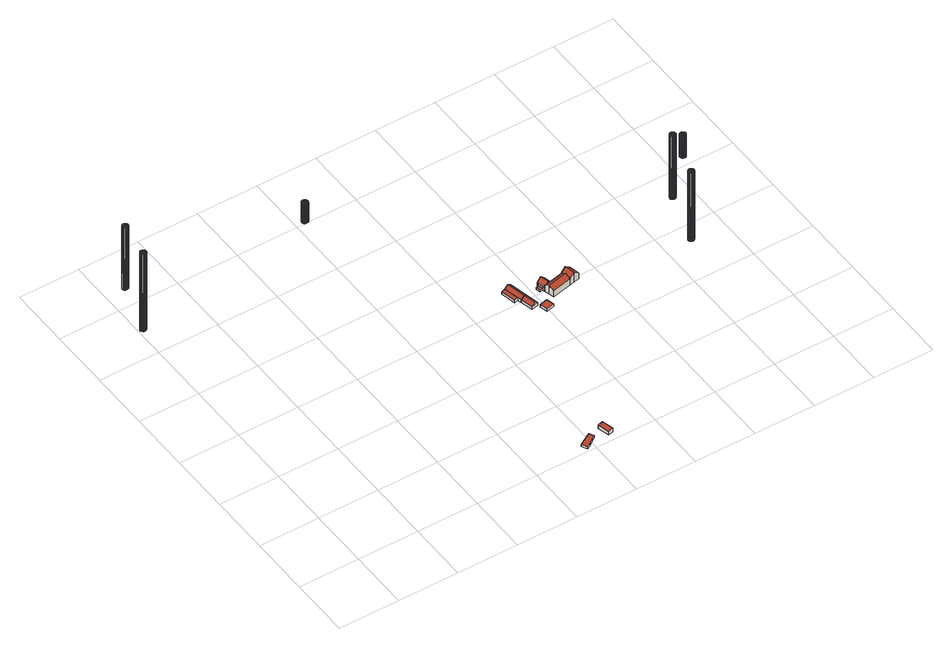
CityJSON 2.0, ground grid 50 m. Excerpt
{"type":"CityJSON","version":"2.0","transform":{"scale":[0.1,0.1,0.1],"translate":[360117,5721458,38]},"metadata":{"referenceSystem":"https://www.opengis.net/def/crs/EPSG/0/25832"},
"CityObjects":{
"building1":{"type":"Building","attributes":{"Geometrietyp2DReferenz":"1000","Gemeindeschluessel":"05562012","function":"51002_1251","roofType":"1000","measuredHeight":74.81},"geometry":[{"type":"Solid","lod":"2","boundaries":[[[[0,1,2]],[[1,3,2]],[[4,5,0]],[[5,1,0]],[[6,7,4]],[[7,5,4]],[[8,9,6]],[[9,7,6]],[[10,11,8]],[[11,9,8]],[[12,13,10]],[[13,11,10]],[[14,15,12]],[[15,13,12]],[[16,17,14]],[[17,15,14]],[[18,19,16]],[[19,17,16]],[[20,21,18]],[[21,19,18]],[[22,23,20]],[[23,21,20]],[[24,25,22]],[[26,27,28]],[[25,23,22]],[[28,29,24]],[[29,25,24]],[[27,29,28]],[[30,31,26]],[[31,27,26]],[[32,33,30]],[[33,31,30]],[[34,35,32]],[[35,33,32]],[[36,37,34]],[[37,35,34]],[[38,39,36]],[[39,37,36]],[[2,3,38]],[[3,39,38]],[[11,13,39]],[[13,15,39]],[[15,17,39]],[[17,19,39]],[[19,21,39]],[[21,23,39]],[[23,25,39]],[[25,29,39]],[[29,27,39]],[[27,31,39]],[[31,33,39]],[[33,35,39]],[[35,37,39]],[[3,1,39]],[[1,5,39]],[[5,7,39]],[[7,9,39]],[[9,11,39]],[[0,2,4]],[[2,38,4]],[[38,36,4]],[[36,34,4]],[[34,32,4]],[[32,30,4]],[[30,26,4]],[[26,28,4]],[[28,24,4]],[[24,22,4]],[[22,20,4]],[[20,18,4]],[[18,16,4]],[[16,14,4]],[[14,12,4]],[[12,10,4]],[[10,8,4]],[[8,6,4]]]],"semantics":{"surfaces":[{"type":"WallSurface"},{"type":"GroundSurface"},{"type":"RoofSurface"}],"values":[[0,0,0,0,0,0,0,0,0,0,0,0,0,0,0,0,0,0,0,0,0,0,0,0,0,0,0,0,0,0,0,0,0,0,0,0,0,0,0,0,1,1,1,1,1,1,1,1,1,1,1,1,1,1,1,1,1,1,2,2,2,2,2,2,2,2,2,2,2,2,2,2,2,2,2,2]]}}]},
"building2":{"type":"Building","attributes":{"Geometrietyp2DReferenz":"1000","Gemeindeschluessel":"05562012","function":"51002_1251","roofType":"1000","measuredHeight":60.43},"geometry":[{"type":"Solid","lod":"2","boundaries":[[[[40,41,42]],[[41,43,42]],[[44,45,40]],[[45,41,40]],[[46,47,44]],[[47,45,44]],[[48,49,46]],[[49,47,46]],[[50,51,48]],[[51,49,48]],[[52,53,50]],[[53,51,50]],[[54,55,52]],[[55,53,52]],[[56,57,54]],[[57,55,54]],[[58,59,56]],[[59,57,56]],[[60,61,58]],[[61,59,58]],[[62,63,60]],[[63,61,60]],[[64,65,66]],[[66,65,62]],[[65,63,62]],[[67,64,66]],[[68,69,67]],[[69,64,67]],[[70,71,68]],[[71,69,68]],[[72,73,70]],[[73,71,70]],[[74,75,72]],[[75,73,72]],[[76,77,74]],[[77,75,74]],[[78,79,76]],[[79,77,76]],[[42,43,78]],[[43,79,78]],[[43,41,79]],[[41,45,79]],[[45,47,79]],[[47,49,79]],[[49,51,79]],[[51,53,79]],[[53,55,79]],[[55,57,79]],[[57,59,79]],[[59,61,79]],[[61,63,79]],[[63,65,79]],[[65,64,79]],[[64,69,79]],[[69,71,79]],[[71,73,79]],[[73,75,79]],[[75,77,79]],[[40,42,44]],[[42,78,44]],[[78,76,44]],[[76,74,44]],[[74,72,44]],[[72,70,44]],[[70,68,44]],[[68,67,44]],[[67,66,44]],[[66,62,44]],[[62,60,44]],[[60,58,44]],[[58,56,44]],[[56,54,44]],[[54,52,44]],[[52,50,44]],[[50,48,44]],[[48,46,44]]]],"semantics":{"surfaces":[{"type":"WallSurface"},{"type":"GroundSurface"},{"type":"RoofSurface"}],"values":[[0,0,0,0,0,0,0,0,0,0,0,0,0,0,0,0,0,0,0,0,0,0,0,0,0,0,0,0,0,0,0,0,0,0,0,0,0,0,0,0,1,1,1,1,1,1,1,1,1,1,1,1,1,1,1,1,1,1,2,2,2,2,2,2,2,2,2,2,2,2,2,2,2,2,2,2]]}}]},
"building3":{"type":"Building","attributes":{"Geometrietyp2DReferenz":"3000","Gemeindeschluessel":"05562012","function":"31001_2723","roofType":"1000","measuredHeight":2.15},"address":[{"country":"Germany","locality":"Dorsten","thoroughfareNumber":"9","thoroughfareName":"Gelsenkirchener Straße"}],"geometry":[{"type":"Solid","lod":"2","boundaries":[[[[80,81,82,83]],[[84,85,81,80]],[[86,87,85,84]],[[88,89,87,86]],[[90,91,89,88]],[[83,82,91,90]],[[88,86,84,80,83,90]],[[81,85,87,89,91,82]]]],"semantics":{"surfaces":[{"type":"WallSurface"},{"type":"RoofSurface"},{"type":"GroundSurface"}],"values":[[0,0,0,0,0,0,1,2]]}}]},
"building4":{"type":"Building","attributes":{"Geometrietyp2DReferenz":"3000","Gemeindeschluessel":"05562012","function":"31001_9998","roofType":"2100","measuredHeight":3.7},"address":[{"country":"Germany","locality":"Dorsten","thoroughfareNumber":"9","thoroughfareName":"Gelsenkirchener Straße"}],"geometry":[{"type":"Solid","lod":"2","boundaries":[[[[92,93,94,95]],[[96,97,93,92]],[[98,99,97,96]],[[95,94,99,98]],[[96,92,95,98]],[[93,97,99,94]]]],"semantics":{"surfaces":[{"type":"WallSurface"},{"type":"RoofSurface"},{"type":"GroundSurface"}],"values":[[0,0,0,0,1,2]]}}]},
"building5":{"type":"Building","attributes":{"Geometrietyp2DReferenz":"1000","Gemeindeschluessel":"05562012","function":"51002_1251","roofType":"1000","measuredHeight":18.84},"geometry":[{"type":"Solid","lod":"2","boundaries":[[[[100,101,102]],[[101,103,102]],[[104,105,100]],[[105,101,100]],[[106,107,104]],[[107,105,104]],[[108,109,106]],[[109,107,106]],[[110,111,108]],[[111,109,108]],[[112,113,110]],[[113,111,110]],[[114,115,112]],[[115,113,112]],[[116,117,114]],[[117,115,114]],[[118,119,116]],[[119,117,116]],[[120,121,118]],[[121,119,118]],[[122,123,120]],[[123,121,120]],[[124,125,122]],[[125,123,122]],[[126,127,124]],[[127,125,124]],[[128,129,126]],[[129,127,126]],[[130,131,128]],[[131,129,128]],[[132,133,130]],[[133,131,130]],[[134,135,132]],[[135,133,132]],[[136,137,134]],[[137,135,134]],[[138,139,136]],[[139,137,136]],[[102,103,138]],[[103,139,138]],[[103,101,139]],[[101,105,139]],[[105,107,139]],[[107,109,139]],[[109,111,139]],[[111,113,139]],[[113,115,139]],[[115,117,139]],[[117,119,139]],[[119,121,139]],[[121,123,139]],[[123,125,139]],[[125,127,139]],[[127,129,139]],[[129,131,139]],[[131,133,139]],[[133,135,139]],[[135,137,139]],[[114,112,104]],[[112,110,104]],[[110,108,104]],[[108,106,104]],[[100,102,104]],[[102,138,104]],[[138,136,104]],[[136,134,104]],[[134,132,104]],[[132,130,104]],[[130,128,104]],[[128,126,104]],[[126,124,104]],[[124,122,104]],[[122,120,104]],[[120,118,104]],[[118,116,104]],[[116,114,104]]]],"semantics":{"surfaces":[{"type":"WallSurface"},{"type":"GroundSurface"},{"type":"RoofSurface"}],"values":[[0,0,0,0,0,0,0,0,0,0,0,0,0,0,0,0,0,0,0,0,0,0,0,0,0,0,0,0,0,0,0,0,0,0,0,0,0,0,0,0,1,1,1,1,1,1,1,1,1,1,1,1,1,1,1,1,1,1,2,2,2,2,2,2,2,2,2,2,2,2,2,2,2,2,2,2]]}}]},
"building6":{"type":"Building","attributes":{"Gemeindeschluessel":"05562012","Geometrietyp2DReferenz":"3000","function":"31001_2723"},"address":[{"country":"Germany","locality":"Dorsten","thoroughfareNumber":"238","thoroughfareName":"Gelsenkirchener Straße"}],"children":["building6-1","building6-2","building6-3"]},
"building6-1":{"type":"BuildingPart","attributes":{"roofType":"3100","measuredHeight":4.9},"parents":["building6"],"geometry":[{"type":"Solid","lod":"2","boundaries":[[[[140,141,142,143]],[[144,145,141,140]],[[146,147,145,144]],[[148,149,150,151]],[[143,148,151,152,140]],[[146,144,140,152]],[[142,141,145,147,153,150,149]],[[148,143,142,149]],[[146,154,153,147]],[[152,154,146]],[[154,151,150,153]],[[152,151,154]]]],"semantics":{"surfaces":[{"type":"WallSurface"},{"type":"RoofSurface"},{"type":"GroundSurface"},{"type":"ClosureSurface"}],"values":[[0,0,0,0,1,1,2,3,3,3,3,3]]}}]},
"building6-2":{"type":"BuildingPart","attributes":{"roofType":"3100","measuredHeight":4.89},"address":[{"country":"Germany","locality":"Dorsten","thoroughfareNumber":"238","thoroughfareName":"Gelsenkirchener Straße"}],"parents":["building6"],"geometry":[{"type":"MultiSurface","lod":"2","boundaries":[[[155,156,147,146]],[[157,158,156,155]],[[151,150,158,157]],[[155,159,157]],[[146,152,159,155]],[[157,159,152,151]],[[156,158,150,147]],[[154,146,147,153]],[[151,154,153,150]],[[154,152,146]],[[154,151,152]]],"semantics":{"surfaces":[{"type":"WallSurface"},{"type":"RoofSurface"},{"type":"GroundSurface"},{"type":"ClosureSurface"}],"values":[0,0,0,0,1,1,2,3,3,3,3]}}]},
"building6-3":{"type":"BuildingPart","attributes":{"roofType":"2100","measuredHeight":2.9},"address":[{"country":"Germany","locality":"Dorsten","thoroughfareNumber":"238","thoroughfareName":"Gelsenkirchener Straße"}],"parents":["building6"],"geometry":[{"type":"MultiSurface","lod":"2","boundaries":[[[143,160,161,162]],[[163,164,165,148]],[[162,161,164,163]],[[148,143,162,163]],[[160,165,164,161]],[[142,149,165,160]],[[149,142,143,148]]],"semantics":{"surfaces":[{"type":"WallSurface"},{"type":"RoofSurface"},{"type":"GroundSurface"},{"type":"ClosureSurface"}],"values":[0,0,0,1,2,0,3]}}]},
"building7":{"type":"Building","attributes":{"Geometrietyp2DReferenz":"3000","Gemeindeschluessel":"05562012","function":"31001_2463","roofType":"1000","measuredHeight":2.48},"address":[{"country":"Germany","locality":"Dorsten","thoroughfareNumber":"238","thoroughfareName":"Gelsenkirchener Straße"}],"geometry":[{"type":"Solid","lod":"2","boundaries":[[[[166,167,168,169]],[[170,171,167,166]],[[172,173,171,170]],[[169,168,173,172]],[[170,166,169,172]],[[167,171,173,168]]]],"semantics":{"surfaces":[{"type":"WallSurface"},{"type":"RoofSurface"},{"type":"GroundSurface"}],"values":[[0,0,0,0,1,2]]}}]},
"building8":{"type":"Building","attributes":{"Geometrietyp2DReferenz":"3000","Gemeindeschluessel":"05562012","function":"51003_1205","roofType":"1000","measuredHeight":1.49},"geometry":[{"type":"Solid","lod":"2","boundaries":[[[[174,175,176,177]],[[178,179,175,174]],[[180,181,179,178]],[[177,176,181,180]],[[178,174,177,180]],[[175,179,181,176]]]],"semantics":{"surfaces":[{"type":"WallSurface"},{"type":"RoofSurface"},{"type":"GroundSurface"}],"values":[[0,0,0,0,1,2]]}}]},
"building9":{"type":"Building","attributes":{"Gemeindeschluessel":"05562012","Geometrietyp2DReferenz":"3000","function":"31001_1210"},"address":[{"country":"Germany","locality":"Dorsten","thoroughfareNumber":"238","thoroughfareName":"Gelsenkirchener Straße"}],"children":["building9-1","building9-2","building9-3"]},
"building9-1":{"type":"BuildingPart","attributes":{"roofType":"3100","measuredHeight":9.1},"parents":["building9"],"geometry":[{"type":"MultiSurface","lod":"2","boundaries":[[[182,183,184,185]],[[186,187,183,182]],[[188,189,187,186]],[[190,191,189,188]],[[192,193,191,190]],[[194,195,193,192]],[[182,185,194,192,186]],[[190,188,186,192]],[[184,183,187,189,191,193,195]],[[194,196,197]],[[185,198,199]],[[200,199,198,184,201]],[[197,196,200,201,195]]],"semantics":{"surfaces":[{"type":"WallSurface"},{"type":"RoofSurface"},{"type":"GroundSurface"},{"type":"ClosureSurface"}],"values":[0,0,0,0,0,0,1,1,2,0,0,3,3]}}]},
"building9-2":{"type":"BuildingPart","attributes":{"roofType":"3100","measuredHeight":8.44},"address":[{"country":"Germany","locality":"Dorsten","thoroughfareNumber":"238","thoroughfareName":"Gelsenkirchener Straße"}],"parents":["building9"],"geometry":[{"type":"MultiSurface","lod":"2","boundaries":[[[202,203,204,205]],[[206,207,203,202]],[[198,208,209,210]],[[205,204,211,197]],[[198,210,206,202,212]],[[205,197,212,202]],[[203,207,209,208,213,211,204]],[[206,214,215]],[[216,210,217]],[[218,216,217,209,219]],[[215,214,218,219,207]],[[184,201,213,208]],[[212,200,199]],[[198,199,200,201,184]],[[201,195,211,213]],[[212,196,200]],[[200,196,197,195,201]]],"semantics":{"surfaces":[{"type":"WallSurface"},{"type":"RoofSurface"},{"type":"GroundSurface"},{"type":"ClosureSurface"}],"values":[0,0,0,0,1,1,2,0,0,3,3,0,0,3,0,0,3]}}]},
"building9-3":{"type":"BuildingPart","attributes":{"roofType":"3100","measuredHeight":7.04},"parents":["building9"],"geometry":[{"type":"MultiSurface","lod":"2","boundaries":[[[220,176,175,221]],[[222,223,176,220]],[[224,225,223,222]],[[226,227,225,224]],[[217,209,227,226]],[[221,175,207,215]],[[222,220,221,215,228,224]],[[217,226,224,228]],[[176,223,225,227,209,219,207,175]],[[228,218,216]],[[216,218,219,209,217]],[[228,214,218]],[[218,214,215,207,219]]],"semantics":{"surfaces":[{"type":"WallSurface"},{"type":"RoofSurface"},{"type":"GroundSurface"},{"type":"ClosureSurface"}],"values":[0,0,0,0,0,0,1,1,2,0,3,0,3]}}]},
"building10":{"type":"Building","attributes":{"Geometrietyp2DReferenz":"1000","Gemeindeschluessel":"05562012","function":"51002_1251","roofType":"1000","measuredHeight":66.34},"geometry":[{"type":"Solid","lod":"2","boundaries":[[[[229,230,231]],[[230,232,231]],[[233,234,229]],[[234,230,229]],[[235,236,233]],[[236,234,233]],[[237,238,235]],[[238,236,235]],[[239,240,237]],[[240,238,237]],[[241,242,239]],[[242,240,239]],[[243,244,241]],[[244,242,241]],[[245,246,243]],[[246,244,243]],[[247,248,245]],[[248,246,245]],[[249,250,247]],[[250,248,247]],[[251,252,249]],[[252,250,249]],[[253,254,251]],[[254,252,251]],[[255,256,257]],[[257,256,253]],[[256,254,253]],[[258,255,257]],[[259,260,258]],[[260,255,258]],[[261,262,259]],[[262,260,259]],[[263,264,261]],[[264,262,261]],[[265,266,263]],[[266,264,263]],[[267,268,265]],[[268,266,265]],[[231,232,267]],[[232,268,267]],[[232,230,268]],[[230,234,268]],[[234,236,268]],[[236,238,268]],[[238,240,268]],[[240,242,268]],[[242,244,268]],[[244,246,268]],[[246,248,268]],[[248,250,268]],[[250,252,268]],[[252,254,268]],[[254,256,268]],[[256,255,268]],[[255,260,268]],[[260,262,268]],[[262,264,268]],[[264,266,268]],[[229,231,233]],[[231,267,233]],[[267,265,233]],[[265,263,233]],[[263,261,233]],[[261,259,233]],[[259,258,233]],[[258,257,233]],[[257,253,233]],[[253,251,233]],[[251,249,233]],[[249,247,233]],[[247,245,233]],[[245,243,233]],[[243,241,233]],[[241,239,233]],[[239,237,233]],[[237,235,233]]]],"semantics":{"surfaces":[{"type":"WallSurface"},{"type":"GroundSurface"},{"type":"RoofSurface"}],"values":[[0,0,0,0,0,0,0,0,0,0,0,0,0,0,0,0,0,0,0,0,0,0,0,0,0,0,0,0,0,0,0,0,0,0,0,0,0,0,0,0,1,1,1,1,1,1,1,1,1,1,1,1,1,1,1,1,1,1,2,2,2,2,2,2,2,2,2,2,2,2,2,2,2,2,2,2]]}}]},
"building11":{"type":"Building","attributes":{"Geometrietyp2DReferenz":"1000","Gemeindeschluessel":"05562012","function":"51002_1251","roofType":"1000","measuredHeight":61.15},"geometry":[{"type":"Solid","lod":"2","boundaries":[[[[269,270,271]],[[270,272,271]],[[273,274,269]],[[274,270,269]],[[275,276,273]],[[276,274,273]],[[277,278,275]],[[278,276,275]],[[279,280,277]],[[280,278,277]],[[281,282,279]],[[282,280,279]],[[283,284,281]],[[284,282,281]],[[285,286,283]],[[286,284,283]],[[287,288,285]],[[288,286,285]],[[289,290,287]],[[290,288,287]],[[291,292,289]],[[292,290,289]],[[293,294,291]],[[294,292,291]],[[295,296,293]],[[296,294,293]],[[297,298,295]],[[298,296,295]],[[299,300,297]],[[300,298,297]],[[301,302,299]],[[302,300,299]],[[303,304,301]],[[304,302,301]],[[305,306,303]],[[306,304,303]],[[271,272,307]],[[307,308,305]],[[308,306,305]],[[272,308,307]],[[272,270,308]],[[270,274,308]],[[274,276,308]],[[276,278,308]],[[278,280,308]],[[280,282,308]],[[282,284,308]],[[284,286,308]],[[286,288,308]],[[288,290,308]],[[290,292,308]],[[292,294,308]],[[294,296,308]],[[296,298,308]],[[298,300,308]],[[300,302,308]],[[302,304,308]],[[304,306,308]],[[269,271,273]],[[271,307,273]],[[307,305,273]],[[305,303,273]],[[303,301,273]],[[301,299,273]],[[299,297,273]],[[297,295,273]],[[295,293,273]],[[293,291,273]],[[291,289,273]],[[289,287,273]],[[287,285,273]],[[285,283,273]],[[283,281,273]],[[281,279,273]],[[279,277,273]],[[277,275,273]]]],"semantics":{"surfaces":[{"type":"WallSurface"},{"type":"GroundSurface"},{"type":"RoofSurface"}],"values":[[0,0,0,0,0,0,0,0,0,0,0,0,0,0,0,0,0,0,0,0,0,0,0,0,0,0,0,0,0,0,0,0,0,0,0,0,0,0,0,0,1,1,1,1,1,1,1,1,1,1,1,1,1,1,1,1,1,1,2,2,2,2,2,2,2,2,2,2,2,2,2,2,2,2,2,2]]}}]},
"building12":{"type":"Building","attributes":{"Geometrietyp2DReferenz":"1000","Gemeindeschluessel":"05562012","function":"51002_1251","roofType":"1000","measuredHeight":21.05},"geometry":[{"type":"Solid","lod":"2","boundaries":[[[[309,310,311]],[[310,312,311]],[[313,314,309]],[[314,310,309]],[[315,316,313]],[[316,314,313]],[[317,318,315]],[[318,316,315]],[[319,320,317]],[[320,318,317]],[[321,322,319]],[[322,320,319]],[[323,324,321]],[[324,322,321]],[[325,326,323]],[[326,324,323]],[[327,328,325]],[[328,326,325]],[[329,330,327]],[[330,328,327]],[[331,332,329]],[[332,330,329]],[[333,334,331]],[[334,332,331]],[[335,336,333]],[[336,334,333]],[[337,338,335]],[[338,336,335]],[[339,340,337]],[[340,338,337]],[[341,342,339]],[[342,340,339]],[[343,344,341]],[[344,342,341]],[[345,346,343]],[[346,344,343]],[[347,348,345]],[[311,312,347]],[[348,346,345]],[[312,348,347]],[[312,310,348]],[[310,314,348]],[[314,316,348]],[[316,318,348]],[[318,320,348]],[[320,322,348]],[[322,324,348]],[[324,326,348]],[[326,328,348]],[[328,330,348]],[[330,332,348]],[[332,334,348]],[[334,336,348]],[[336,338,348]],[[338,340,348]],[[340,342,348]],[[342,344,348]],[[344,346,348]],[[309,311,313]],[[311,347,313]],[[347,345,313]],[[345,343,313]],[[343,341,313]],[[341,339,313]],[[339,337,313]],[[337,335,313]],[[335,333,313]],[[333,331,313]],[[331,329,313]],[[329,327,313]],[[327,325,313]],[[325,323,313]],[[323,321,313]],[[321,319,313]],[[319,317,313]],[[317,315,313]]]],"semantics":{"surfaces":[{"type":"WallSurface"},{"type":"GroundSurface"},{"type":"RoofSurface"}],"values":[[0,0,0,0,0,0,0,0,0,0,0,0,0,0,0,0,0,0,0,0,0,0,0,0,0,0,0,0,0,0,0,0,0,0,0,0,0,0,0,0,1,1,1,1,1,1,1,1,1,1,1,1,1,1,1,1,1,1,2,2,2,2,2,2,2,2,2,2,2,2,2,2,2,2,2,2]]}}]}
},
"vertices":[
[56,2754,766],[56,2754,18],[52,2760,766],[52,2760,18],[59,2746,766],[59,2746,18],[59,2738,766],[59,2738,18],[56,2731,766],[56,2731,18],[52,2725,766],[52,2725,18],[45,2720,766],[45,2720,18],[38,2718,766],[38,2718,18],[30,2718,766],[30,2718,18],[23,2720,766],[23,2720,18],[16,2725,766],[16,2725,18],[12,2731,766],[12,2731,18],[9,2738,766],[9,2738,18],[12,2754,766],[12,2754,18],[9,2746,766],[9,2746,18],[16,2760,766],[16,2760,18],[23,2765,766],[23,2765,18],[30,2767,766],[30,2767,18],[38,2767,766],[38,2767,18],[45,2765,766],[45,2765,18],
[185,3170,620],[185,3170,16],[181,3176,620],[181,3176,16],[188,3162,620],[188,3162,16],[188,3154,620],[188,3154,16],[185,3147,620],[185,3147,16],[181,3141,620],[181,3141,16],[174,3136,620],[174,3136,16],[167,3134,620],[167,3134,16],[159,3134,620],[159,3134,16],[152,3136,620],[152,3136,16],[145,3141,620],[145,3141,16],[141,3147,620],[141,3147,16],[138,3162,16],[138,3154,16],[138,3154,620],[138,3162,620],[141,3170,620],[141,3170,16],[145,3176,620],[145,3176,16],[152,3181,620],[152,3181,16],[159,3183,620],[159,3183,16],[167,3183,620],[167,3183,16],[174,3181,620],[174,3181,16],
[2039,77,42],[2039,77,21],[2017,115,21],[2017,115,42],[2007,59,42],[2007,59,21],[1971,29,42],[1971,29,21],[1936,10,42],[1936,10,21],[1912,56,42],[1912,56,21],
[2155,149,60],[2155,149,23],[2114,139,23],[2114,139,53],[2177,53,60],[2177,53,23],[2136,44,53],[2136,44,23],
[1601,3024,200],[1601,3024,12],[1597,3031,200],[1597,3031,12],[1604,3017,200],[1604,3017,12],[1604,3009,200],[1604,3009,12],[1601,3002,200],[1601,3002,12],[1597,2995,200],[1597,2995,12],[1590,2991,200],[1590,2991,12],[1583,2988,200],[1583,2988,12],[1575,2988,200],[1575,2988,12],[1568,2991,200],[1568,2991,12],[1561,2995,200],[1561,2995,12],[1557,3002,200],[1557,3002,12],[1554,3009,200],[1554,3009,12],[1554,3017,200],[1554,3017,12],[1557,3024,200],[1557,3024,12],[1561,3031,200],[1561,3031,12],[1568,3035,200],[1568,3035,12],[1575,3038,200],[1575,3038,12],[1583,3038,200],[1583,3038,12],[1590,3035,200],[1590,3035,12],
[2366,1648,70],[2366,1648,21],[2337,1641,21],[2337,1641,48],[2395,1654,48],[2395,1654,21],[2431,1498,48],[2431,1498,21],[2364,1518,48],[2364,1518,21],[2372,1485,21],[2372,1485,48],[2401,1492,70],[2401,1492,21],[2401,1492,48],
[2453,1398,48],[2453,1398,21],[2395,1385,48],[2395,1385,21],[2424,1392,70],
[2337,1641,20],[2305,1634,20],[2305,1634,42],[2333,1511,42],[2333,1511,20],[2364,1518,20],
[2536,1325,47],[2536,1325,22],[2521,1389,22],[2521,1389,47],[2472,1310,47],[2472,1310,22],[2456,1374,47],[2456,1374,22],
[2566,1503,39],[2566,1503,24],[2558,1542,24],[2558,1542,39],[2541,1498,39],[2541,1498,24],[2532,1536,39],[2532,1536,24],
[2732,1522,84],[2732,1522,25],[2732,1521,25],[2732,1521,84],[2774,1531,116],[2774,1531,25],[2816,1541,84],[2816,1541,25],[2835,1457,84],[2835,1457,25],[2793,1448,116],[2793,1448,25],[2751,1439,84],[2751,1439,25],[2749,1444,84],[2751,1439,81],[2732,1521,81],[2733,1516,84],[2741,1480,84],[2741,1480,25],
[2580,1445,109],[2580,1445,24],[2589,1404,24],[2589,1404,81],[2570,1486,81],[2570,1486,24],[2732,1521,24],[2639,1501,24],[2639,1501,81],[2751,1439,24],[2741,1480,109],[2741,1480,24],[2591,1490,81],[2570,1486,61],[2619,1496,81],[2639,1501,61],[2605,1493,81],[2605,1493,24],
[2558,1542,61],[2566,1503,61],[2554,1558,61],[2554,1558,24],[2588,1566,95],[2588,1566,24],[2622,1574,61],[2622,1574,24],[2605,1493,95],
[3734,1363,685],[3734,1363,21],[3730,1369,685],[3730,1369,21],[3737,1355,685],[3737,1355,21],[3737,1348,685],[3737,1348,21],[3734,1340,685],[3734,1340,21],[3730,1334,685],[3730,1334,21],[3723,1329,685],[3723,1329,21],[3716,1327,685],[3716,1327,21],[3708,1327,685],[3708,1327,21],[3701,1329,685],[3701,1329,21],[3694,1334,685],[3694,1334,21],[3690,1340,685],[3690,1340,21],[3687,1348,685],[3687,1348,21],[3690,1363,21],[3687,1355,21],[3687,1355,685],[3690,1363,685],[3694,1369,685],[3694,1369,21],[3701,1374,685],[3701,1374,21],[3708,1376,685],[3708,1376,21],[3716,1376,685],[3716,1376,21],[3723,1374,685],[3723,1374,21],
[3867,1791,623],[3867,1791,12],[3862,1797,623],[3862,1797,12],[3869,1783,623],[3869,1783,12],[3869,1775,623],[3869,1775,12],[3867,1768,623],[3867,1768,12],[3862,1762,623],[3862,1762,12],[3856,1757,623],[3856,1757,12],[3849,1755,623],[3849,1755,12],[3841,1755,623],[3841,1755,12],[3833,1757,623],[3833,1757,12],[3827,1762,623],[3827,1762,12],[3822,1768,623],[3822,1768,12],[3820,1775,623],[3820,1775,12],[3820,1783,623],[3820,1783,12],[3822,1791,623],[3822,1791,12],[3827,1797,623],[3827,1797,12],[3833,1802,623],[3833,1802,12],[3841,1804,623],[3841,1804,12],[3849,1804,623],[3849,1804,12],[3856,1802,623],[3856,1802,12],
[4160,2099,217],[4160,2099,6],[4155,2105,217],[4155,2105,6],[4162,2091,217],[4162,2091,6],[4162,2083,217],[4162,2083,6],[4160,2076,217],[4160,2076,6],[4155,2070,217],[4155,2070,6],[4149,2065,217],[4149,2065,6],[4142,2063,217],[4142,2063,6],[4134,2063,217],[4134,2063,6],[4126,2065,217],[4126,2065,6],[4120,2070,217],[4120,2070,6],[4115,2076,217],[4115,2076,6],[4113,2083,217],[4113,2083,6],[4113,2091,217],[4113,2091,6],[4115,2099,217],[4115,2099,6],[4120,2105,217],[4120,2105,6],[4126,2110,217],[4126,2110,6],[4134,2112,217],[4134,2112,6],[4142,2112,217],[4142,2112,6],[4149,2110,217],[4149,2110,6]
]}
